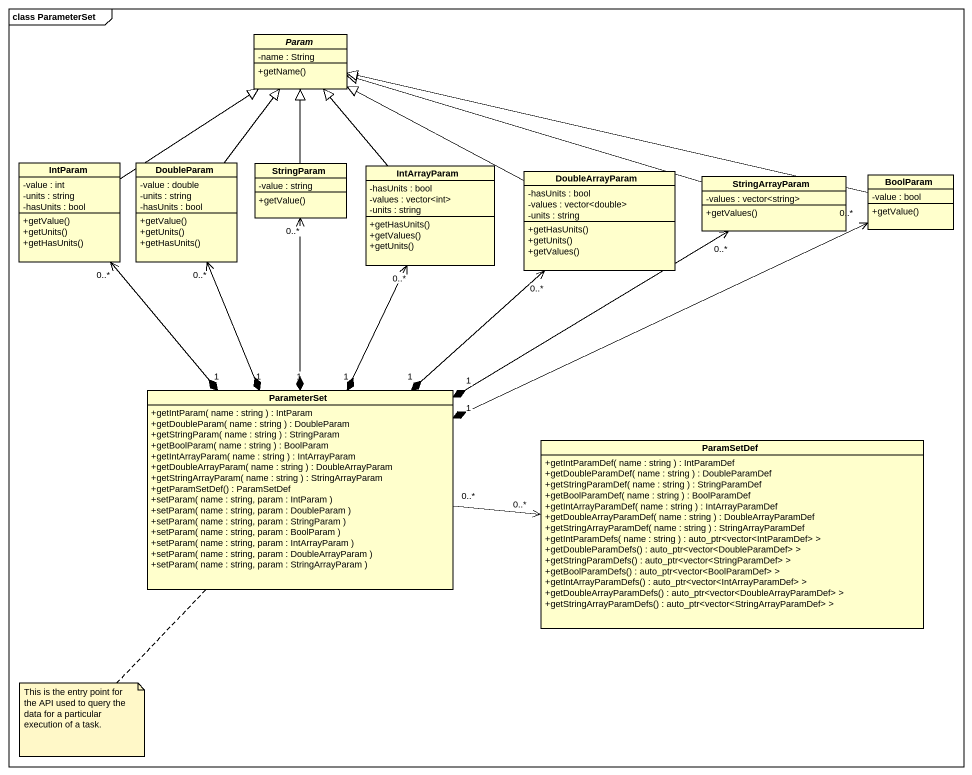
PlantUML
@startuml
mainframe class ParameterSet
hide circle
hide empty members
skinparam classAttributeIconSize 0
abstract class Param #FFFFCC {
  -name : String
  +getName()
}
class IntParam #FFFFCC {
  -value : int
  -units : string
  -hasUnits : bool
  +getValue()
  +getUnits()
  +getHasUnits()
}
class DoubleParam #FFFFCC {
  -value : double
  -units : string
  -hasUnits : bool
  +getValue()
  +getUnits()
  +getHasUnits()
}
class StringParam #FFFFCC {
  -value : string
  +getValue()
}
class IntArrayParam #FFFFCC {
  -hasUnits : bool
  -values : vector<int>
  -units : string
  +getHasUnits()
  +getValues()
  +getUnits()
}
class DoubleArrayParam #FFFFCC {
  -hasUnits : bool
  -values : vector<double>
  -units : string
  +getHasUnits()
  +getUnits()
  +getValues()
}
class StringArrayParam #FFFFCC {
  -values : vector<string>
  +getValues()
}
class BoolParam #FFFFCC {
  -value : bool
  +getValue()
}
class ParameterSet #FFFFCC {
  +getIntParam( name : string ) : IntParam
  +getDoubleParam( name : string ) : DoubleParam
  +getStringParam( name : string ) : StringParam
  +getBoolParam( name : string ) : BoolParam
  +getIntArrayParam( name : string ) : IntArrayParam
  +getDoubleArrayParam( name : string ) : DoubleArrayParam
  +getStringArrayParam( name : string ) : StringArrayParam
  +getParamSetDef() : ParamSetDef
  +setParam( name : string, param : IntParam )
  +setParam( name : string, param : DoubleParam )
  +setParam( name : string, param : StringParam )
  +setParam( name : string, param : BoolParam )
  +setParam( name : string, param : IntArrayParam )
  +setParam( name : string, param : DoubleArrayParam )
  +setParam( name : string, param : StringArrayParam )
}
class ParamSetDef #FFFFCC {
  +getIntParamDef( name : string ) : IntParamDef
  +getDoubleParamDef( name : string ) : DoubleParamDef
  +getStringParamDef( name : string ) : StringParamDef
  +getBoolParamDef( name : string ) : BoolParamDef
  +getIntArrayParamDef( name : string ) : IntArrayParamDef
  +getDoubleArrayParamDef( name : string ) : DoubleArrayParamDef
  +getStringArrayParamDef( name : string ) : StringArrayParamDef
  +getIntParamDefs( name : string ) : auto_ptr<vector<IntParamDef> >
  +getDoubleParamDefs() : auto_ptr<vector<DoubleParamDef> >
  +getStringParamDefs() : auto_ptr<vector<StringParamDef> >
  +getBoolParamDefs() : auto_ptr<vector<BoolParamDef> >
  +getIntArrayParamDefs() : auto_ptr<vector<IntArrayParamDef> >
  +getDoubleArrayParamDefs() : auto_ptr<vector<DoubleArrayParamDef> >
  +getStringArrayParamDefs() : auto_ptr<vector<StringArrayParamDef> >
}
IntParam -up-|> Param
DoubleParam -up-|> Param
StringParam -up-|> Param
IntArrayParam -up-|> Param
DoubleArrayParam -left-|> Param
StringArrayParam -left-|> Param
BoolParam -left-|> Param
ParameterSet "1" *-up-> "0..*" IntParam
ParameterSet "1" *-up-> "0..*" DoubleParam
ParameterSet "1" *-up-> "0..*" StringParam
ParameterSet "1" *-up-> "0..*" IntArrayParam
ParameterSet "1" *-up-> "0..*" DoubleArrayParam
ParameterSet "1" *-up-> "0..*" StringArrayParam
ParameterSet "1" *-right-> "0..*" BoolParam
ParameterSet "0..*" -right-> "0..*" ParamSetDef
note bottom of ParameterSet : This is the entry point for the API used to query the data for a particular execution of a task.
@enduml
